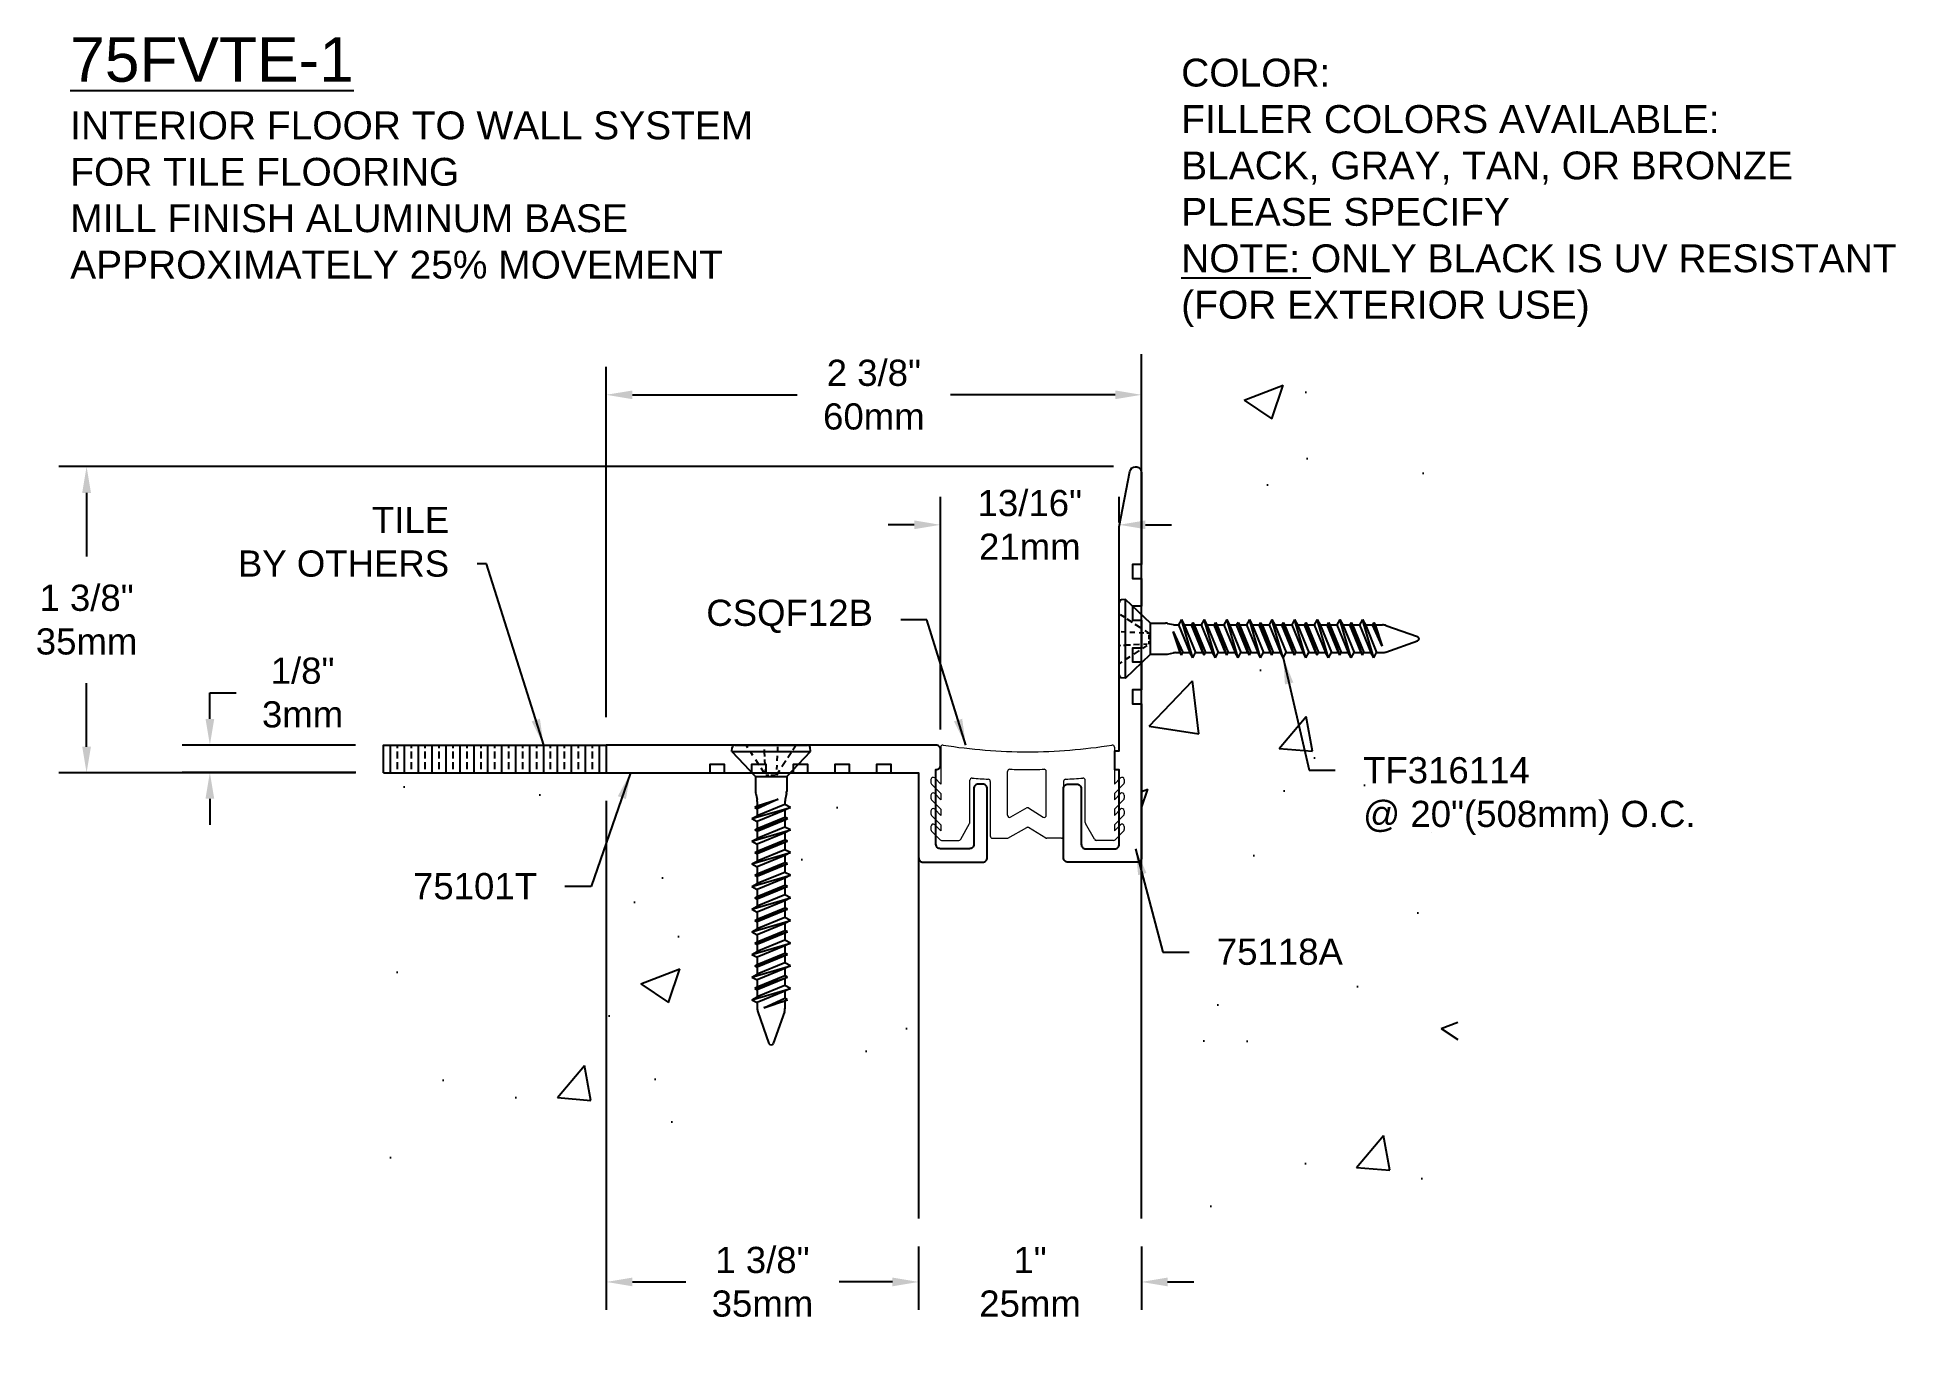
# Model space of a CAD drawing. Header units: inches. Extents: x 2.35 to 10.69, y 2.19 to 8.05.
import ezdxf

# ---------------------------------------------------------------- set-up
doc = ezdxf.new("R2010")
doc.units = ezdxf.units.IN
doc.header["$MEASUREMENT"] = 0
for name, color, linetype in [('Anchors', 4, 'Continuous'), ('Conditions', 1, 'Continuous'), ('Dimensions', 3, 'Continuous'), ('Fillers', 2, 'Continuous'), ('Metals', 7, 'Continuous'), ('Text', 2, 'Continuous')]:
    doc.layers.add(name, color=color, linetype=linetype)
doc.styles.add('ARIAL', font='arial.ttf')
doc.dimstyles.new('ARIAL', dxfattribs={"dimtxt": 0.1175, "dimasz": 0.1175, "dimexe": 0.125, "dimexo": 0.125, "dimgap": 0.125, "dimtad": 0, "dimtih": 1, "dimtoh": 1, "dimdec": 4, "dimzin": 0, "dimdsep": 46, "dimlunit": 4, "dimtxsty": 'ARIAL', "dimcen": 0.09, "dimadec": 0, "dimazin": 0, "dimtfac": 1, "dimtdec": 4, "dimtofl": 0, "dimtmove": 0, "dimatfit": 3, "dimfxl": 0, "dimfrac": 2, "dimtolj": 1, "dimtzin": 0, "dimarcsym": 0})

# ---------------------------------------------------------------- blocks, each defined once
blk = doc.blocks.new('75101T')
blk.add_lwpolyline([(4.4061, 3.3595, 0.414214), (4.4261, 3.3795), (4.4261, 3.7145, -0.414214), (4.4061, 3.7345), (4.4061, 3.8049, -0.414214), (4.4261, 3.8249), (5.906, 3.8249), (5.906, 3.6999), (5.4395, 3.6999), (5.4395, 3.7389), (5.3775, 3.7389), (5.3775, 3.6999), (5.2525, 3.6999), (5.2525, 3.7389), (5.1905, 3.7389), (5.1905, 3.6999), (5.0655, 3.6999), (5.0655, 3.7389), (5.0035, 3.7389), (5.0035, 3.6999), (4.8785, 3.6999), (4.8785, 3.7389), (4.8165, 3.7389), (4.8165, 3.6999), (4.6915, 3.6999), (4.6915, 3.7389), (4.6295, 3.7389), (4.6295, 3.6999), (4.504, 3.6999), (4.504, 3.3195, -0.414214), (4.484, 3.2995), (4.2161, 3.2995, -0.414214), (4.1961, 3.3195), (4.1961, 3.6295, -0.414214), (4.2161, 3.6495), (4.2361, 3.6495, -0.414214), (4.2561, 3.6295), (4.2561, 3.3795, 0.414214), (4.2761, 3.3595)], format="xyb", close=True)
blk = doc.blocks.new('TF316114')
for p, q in [((-0.1634, 0), (0.1634, 0)), ((-0.1042, -0.0127), (-0.1125, 0)), ((-0.1762, -0.0285), (-0.1747, -0.0103)), ((-0.1762, -0.0285), (0.1762, -0.0285)), ((-0.1762, -0.0285), (-0.0698, -0.141)), ((-0.0815, -0.0472), (-0.0915, -0.0321)), ((-0.0533, -0.0902), (-0.0691, -0.0662)), ((-0.0308, -0.0055), (-0.0311, -0.0002)), ((-0.0297, -0.0263), (-0.0301, -0.0195)), ((-0.0284, -0.051), (-0.0294, -0.0323)), ((-0.0263, -0.091), (-0.0277, -0.065)), ((0.0274, -0.0703), (0.0286, -0.0479)), ((0.0297, -0.0255), (0.0306, -0.0085)), ((0.0662, -0.0707), (0.0485, -0.0976)), ((0.0698, -0.141), (0.1762, -0.0285)), ((0.0898, -0.0346), (0.0746, -0.0579)), ((0.1095, -0.0045), (0.0979, -0.0223)), ((0.1762, -0.0285), (0.1747, -0.0103)), ((-0.0698, -0.141), (-0.0698, -0.2081)), ((-0.0698, -0.141), (0.0698, -0.141)), ((-0.0307, -0.1248), (-0.0441, -0.1044)), ((-0.0245, -0.1261), (-0.0253, -0.1097)), ((-0.024, -0.135), (-0.0107, -0.135)), ((-0.0018, -0.135), (0.0183, -0.135)), ((0.0373, -0.1147), (0.024, -0.135)), ((0.024, -0.135), (0.0245, -0.1246)), ((0.0253, -0.1104), (0.0264, -0.0896)), ((0.0698, -0.141), (0.0698, -0.2081)), ((-0.0737, -0.2796), (0.0321, -0.2431)), ((-0.0687, -0.2177), (-0.0633, -0.2437)), ((0.0321, -0.2431), (-0.0623, -0.2858)), ((-0.0623, -0.2734), (0.0321, -0.2431)), ((0.0687, -0.2177), (0.0633, -0.2437)), ((-0.0863, -0.3304), (0.0862, -0.2796)), ((-0.0863, -0.3304), (-0.0623, -0.3175)), ((-0.0863, -0.3304), (-0.0623, -0.3433)), ((-0.0737, -0.2796), (-0.0623, -0.2734)), ((-0.0737, -0.2796), (-0.0623, -0.2858)), ((-0.0737, -0.3812), (0.0737, -0.3304)), ((-0.0623, -0.2533), (-0.0623, -0.2734)), ((0.0622, -0.2667), (-0.0623, -0.3175)), ((-0.0623, -0.2858), (-0.0623, -0.3175)), ((0.0622, -0.2925), (-0.0623, -0.3433)), ((-0.0623, -0.375), (0.0622, -0.3242)), ((0.0622, -0.2925), (0.0622, -0.3242)), ((0.0737, -0.3304), (0.0622, -0.3242)), ((0.0737, -0.3304), (0.0622, -0.3365)), ((0.0622, -0.2533), (0.0622, -0.2667)), ((0.0862, -0.2796), (0.0622, -0.2667)), ((0.0862, -0.2796), (0.0622, -0.2925)), ((-0.0863, -0.4319), (0.0862, -0.3812)), ((-0.0737, -0.3812), (-0.0623, -0.375)), ((-0.0737, -0.3812), (-0.0623, -0.3873)), ((0.0622, -0.3365), (-0.0623, -0.3873)), ((-0.0623, -0.3433), (-0.0623, -0.375)), ((0.0622, -0.3682), (-0.0623, -0.419)), ((-0.0623, -0.3873), (-0.0623, -0.419)), ((0.0622, -0.3941), (-0.0623, -0.4449)), ((0.0622, -0.3365), (0.0622, -0.3682)), ((0.0862, -0.3812), (0.0622, -0.3682)), ((0.0862, -0.3812), (0.0622, -0.3941)), ((0.0622, -0.3941), (0.0622, -0.4258)), ((-0.0863, -0.4319), (-0.0623, -0.419)), ((-0.0863, -0.4319), (-0.0623, -0.4449)), ((-0.0863, -0.5335), (0.0862, -0.4827)), ((-0.0737, -0.4827), (0.0737, -0.4319)), ((-0.0737, -0.4827), (-0.0623, -0.4766)), ((-0.0737, -0.4827), (-0.0623, -0.4889)), ((-0.0623, -0.4766), (0.0622, -0.4258)), ((0.0622, -0.4381), (-0.0623, -0.4889)), ((-0.0623, -0.4449), (-0.0623, -0.4766)), ((0.0622, -0.4698), (-0.0623, -0.5206)), ((-0.0623, -0.4889), (-0.0623, -0.5206)), ((0.0622, -0.4956), (-0.0623, -0.5464)), ((0.0737, -0.4319), (0.0622, -0.4258)), ((0.0737, -0.4319), (0.0622, -0.4381)), ((0.0622, -0.4381), (0.0622, -0.4698)), ((0.0862, -0.4827), (0.0622, -0.4698)), ((0.0862, -0.4827), (0.0622, -0.4956)), ((0.0622, -0.4956), (0.0622, -0.5273)), ((-0.0863, -0.5335), (-0.0623, -0.5206)), ((-0.0863, -0.5335), (-0.0623, -0.5464)), ((-0.0737, -0.5843), (0.0737, -0.5335)), ((-0.0737, -0.5843), (-0.0623, -0.5781)), ((-0.0623, -0.5781), (0.0622, -0.5273)), ((0.0622, -0.5397), (-0.0623, -0.5904)), ((-0.0623, -0.5464), (-0.0623, -0.5781)), ((0.0622, -0.5714), (-0.0623, -0.6221)), ((0.0737, -0.5335), (0.0622, -0.5273)), ((0.0737, -0.5335), (0.0622, -0.5397)), ((0.0622, -0.5397), (0.0622, -0.5714)), ((0.0862, -0.5843), (0.0622, -0.5714)), ((-0.0863, -0.6351), (0.0862, -0.5843)), ((-0.0863, -0.6351), (-0.0623, -0.6221)), ((-0.0863, -0.6351), (-0.0623, -0.648)), ((-0.0737, -0.5843), (-0.0623, -0.5904)), ((-0.0737, -0.6858), (0.0737, -0.6351)), ((-0.0623, -0.5904), (-0.0623, -0.6221)), ((0.0622, -0.5972), (-0.0623, -0.648)), ((-0.0623, -0.6797), (0.0622, -0.6289)), ((0.0622, -0.6412), (-0.0623, -0.692)), ((-0.0623, -0.648), (-0.0623, -0.6797)), ((0.0862, -0.5843), (0.0622, -0.5972)), ((0.0622, -0.5972), (0.0622, -0.6289)), ((0.0737, -0.6351), (0.0622, -0.6289)), ((0.0737, -0.6351), (0.0622, -0.6412)), ((0.0622, -0.6412), (0.0622, -0.6729)), ((-0.0863, -0.7366), (0.0862, -0.6858)), ((-0.0863, -0.7366), (-0.0623, -0.7237)), ((-0.0863, -0.7366), (-0.0623, -0.7495)), ((-0.0737, -0.6858), (-0.0623, -0.6797)), ((-0.0737, -0.6858), (-0.0623, -0.692)), ((-0.0737, -0.7874), (0.0737, -0.7366)), ((0.0622, -0.6729), (-0.0623, -0.7237)), ((-0.0623, -0.692), (-0.0623, -0.7237)), ((0.0622, -0.6988), (-0.0623, -0.7495)), ((-0.0623, -0.7812), (0.0622, -0.7305)), ((0.0622, -0.7428), (-0.0623, -0.7936)), ((-0.0623, -0.7495), (-0.0623, -0.7812)), ((0.0862, -0.6858), (0.0622, -0.6729)), ((0.0862, -0.6858), (0.0622, -0.6988)), ((0.0622, -0.6988), (0.0622, -0.7305)), ((0.0737, -0.7366), (0.0622, -0.7305)), ((0.0737, -0.7366), (0.0622, -0.7428)), ((0.0622, -0.7428), (0.0622, -0.7745)), ((-0.0863, -0.8382), (0.0862, -0.7874)), ((-0.0863, -0.8382), (-0.0623, -0.8253)), ((-0.0737, -0.7874), (-0.0623, -0.7812)), ((-0.0737, -0.7874), (-0.0623, -0.7936)), ((0.0622, -0.7745), (-0.0623, -0.8253)), ((-0.0623, -0.7936), (-0.0623, -0.8253)), ((0.0622, -0.8003), (-0.0623, -0.8511)), ((-0.0623, -0.8828), (0.0622, -0.832)), ((0.0862, -0.7874), (0.0622, -0.7745)), ((0.0862, -0.7874), (0.0622, -0.8003)), ((0.0622, -0.8003), (0.0622, -0.832)), ((0.0737, -0.8382), (0.0622, -0.832)), ((-0.0863, -0.8382), (-0.0623, -0.8511)), ((-0.0863, -0.9397), (0.0862, -0.889)), ((-0.0737, -0.889), (0.0737, -0.8382)), ((-0.0737, -0.889), (-0.0623, -0.8828)), ((-0.0737, -0.889), (-0.0623, -0.8951)), ((0.0622, -0.8444), (-0.0623, -0.8951)), ((-0.0623, -0.8511), (-0.0623, -0.8828)), ((0.0622, -0.876), (-0.0623, -0.9268)), ((-0.0623, -0.8951), (-0.0623, -0.9268)), ((0.0622, -0.9019), (-0.0623, -0.9527)), ((0.0737, -0.8382), (0.0622, -0.8444)), ((0.0622, -0.8444), (0.0622, -0.876)), ((0.0862, -0.889), (0.0622, -0.876)), ((0.0862, -0.889), (0.0622, -0.9019)), ((0.0622, -0.9019), (0.0622, -0.9336)), ((-0.0863, -0.9397), (-0.0623, -0.9268)), ((-0.0863, -0.9397), (-0.0623, -0.9527)), ((-0.0863, -1.0413), (0.0862, -0.9905)), ((-0.0737, -0.9905), (0.0737, -0.9397)), ((-0.0737, -0.9905), (-0.0623, -0.9844)), ((-0.0737, -0.9905), (-0.0623, -0.9967)), ((-0.0623, -0.9844), (0.0622, -0.9336)), ((0.0622, -0.9459), (-0.0623, -0.9967)), ((-0.0623, -0.9527), (-0.0623, -0.9844)), ((0.0622, -0.9776), (-0.0623, -1.0284)), ((-0.0623, -0.9967), (-0.0623, -1.0284)), ((0.0737, -0.9397), (0.0622, -0.9336)), ((0.0737, -0.9397), (0.0622, -0.9459)), ((0.0622, -0.9459), (0.0622, -0.9776)), ((0.0862, -0.9905), (0.0622, -0.9776)), ((0.0862, -0.9905), (0.0622, -1.0035)), ((-0.0863, -1.0413), (-0.0623, -1.0284)), ((-0.0863, -1.0413), (-0.0623, -1.0542)), ((-0.0737, -1.0921), (0.0737, -1.0413)), ((0.0622, -1.0035), (-0.0623, -1.0542)), ((-0.0623, -1.0859), (0.0622, -1.0351)), ((0.0622, -1.0475), (-0.0623, -1.0983)), ((-0.0623, -1.0542), (-0.0623, -1.0859)), ((0.0622, -1.0792), (-0.0623, -1.13)), ((0.0622, -1.0035), (0.0622, -1.0351)), ((0.0737, -1.0413), (0.0622, -1.0351)), ((0.0737, -1.0413), (0.0622, -1.0475)), ((0.0622, -1.0475), (0.0622, -1.0792)), ((0.0862, -1.0921), (0.0622, -1.0792)), ((-0.0863, -1.1429), (0.0862, -1.0921)), ((-0.0863, -1.1429), (-0.0623, -1.13)), ((-0.0863, -1.1429), (-0.0623, -1.1558)), ((-0.0737, -1.0921), (-0.0623, -1.0859)), ((-0.0737, -1.0921), (-0.0623, -1.0983)), ((-0.0623, -1.0983), (-0.0623, -1.13)), ((0.0622, -1.105), (-0.0623, -1.1558)), ((-0.0623, -1.1558), (-0.0623, -1.1817)), ((-0.0335, -1.1798), (0.0622, -1.1367)), ((-0.0335, -1.1798), (0.0737, -1.1429)), ((0.0622, -1.149), (-0.0335, -1.1798)), ((0.0862, -1.0921), (0.0622, -1.105)), ((0.0622, -1.105), (0.0622, -1.1367)), ((0.0737, -1.1429), (0.0622, -1.1367)), ((0.0737, -1.1429), (0.0622, -1.149)), ((0.0622, -1.149), (0.0622, -1.1817)), ((-0.0596, -1.197), (-0.0096, -1.3398)), ((0.0596, -1.197), (0.0096, -1.3398))]:
    blk.add_line(p, q)
for centre, radius, start, end in [((-0.1634, -0.0113), 0.0112, 90, 175), ((0.1634, -0.0113), 0.0112, 5, 90), ((-0.0233, -0.2081), 0.0465, 180, 191.9357), ((-0.1088, -0.2533), 0.0465, 0, 11.9357), ((0.1087, -0.2533), 0.0465, 168.0643, 180), ((0.0233, -0.2081), 0.0465, 348.0643, 0), ((-0.0158, -1.1817), 0.0465, 180, 199.30575), ((0.0158, -1.1817), 0.0465, 340.69425, 0), ((0, -1.3354), 0.0106, 204.10008, 335.89992)]:
    blk.add_arc(centre, radius, start, end)
blk = doc.blocks.new('*D2')
at = {"layer": 'Defpoints', "color": 0}
for p in [(6.308, 2.7484), (7.308, 2.7484), (6.308, 2.4636)]:
    blk.add_point(p, dxfattribs=at)
at = {"layer": 'Dimensions', "color": 0, "lineweight": -2}
for p, q in [((6.308, 2.6234), (6.308, 2.3386)), ((7.308, 2.6234), (7.308, 2.3386)), ((6.1905, 2.4636), (6.073, 2.4636)), ((7.4255, 2.4636), (7.543, 2.4636))]:
    blk.add_line(p, q, dxfattribs=at)
at = {"layer": 'Dimensions', "color": 0}
for points in [[(6.1905, 2.4832), (6.1905, 2.444), (6.308, 2.4636)], [(7.4255, 2.4832), (7.4255, 2.444), (7.308, 2.4636)]]:
    blk.add_solid(points, dxfattribs=at)
at = {"layer": 'Dimensions', "color": 0, "insert": (6.808, 2.4636), "char_height": 0.1175, "attachment_point": 5, "style": 'ARIAL'}
blk.add_mtext('\\A1;1"\\P25mm', dxfattribs=at)
blk = doc.blocks.new('*D3')
at = {"layer": 'Defpoints', "color": 0}
for p in [(4.906, 4.7484), (6.308, 2.7484), (4.906, 2.4636)]:
    blk.add_point(p, dxfattribs=at)
at = {"layer": 'Dimensions', "color": 0, "lineweight": -2}
for p, q in [((4.906, 4.6234), (4.906, 2.3386)), ((6.308, 2.6234), (6.308, 2.3386)), ((5.0235, 2.4636), (5.2627, 2.4636)), ((6.1905, 2.4636), (5.9513, 2.4636))]:
    blk.add_line(p, q, dxfattribs=at)
at = {"layer": 'Dimensions', "color": 0}
for points in [[(5.0235, 2.4832), (5.0235, 2.444), (4.906, 2.4636)], [(6.1905, 2.4832), (6.1905, 2.444), (6.308, 2.4636)]]:
    blk.add_solid(points, dxfattribs=at)
at = {"layer": 'Dimensions', "color": 0, "insert": (5.607, 2.4636), "char_height": 0.1175, "attachment_point": 5, "style": 'ARIAL'}
blk.add_mtext('\\A1;1 3/8"\\P35mm', dxfattribs=at)
blk = doc.blocks.new('*D4')
at = {"layer": 'Defpoints', "color": 0}
for p in [(3.1268, 4.8734), (3.906, 4.8734), (3.9062, 4.75)]:
    blk.add_point(p, dxfattribs=at)
at = {"layer": 'Dimensions', "color": 0, "lineweight": -2}
for p, q in [((3.1268, 4.9909), (3.1268, 5.1084)), ((3.1268, 5.1084), (3.2443, 5.1084)), ((3.781, 4.8734), (3.0018, 4.8734)), ((3.7812, 4.75), (3.0018, 4.75)), ((3.1268, 4.6325), (3.1268, 4.515))]:
    blk.add_line(p, q, dxfattribs=at)
at = {"layer": 'Dimensions', "color": 0}
for points in [[(3.1072, 4.9909), (3.1463, 4.9909), (3.1268, 4.8734)], [(3.1072, 4.6325), (3.1463, 4.6325), (3.1268, 4.75)]]:
    blk.add_solid(points, dxfattribs=at)
at = {"layer": 'Dimensions', "color": 0, "insert": (3.5429, 5.1084), "char_height": 0.1175, "attachment_point": 5, "style": 'ARIAL'}
blk.add_mtext('\\A1;1/8"\\P3mm', dxfattribs=at)
blk = doc.blocks.new('*D5')
at = {"layer": 'Defpoints', "color": 0}
for p in [(7.308, 6.4455), (7.308, 6.123), (4.906, 4.8734)]:
    blk.add_point(p, dxfattribs=at)
at = {"layer": 'Dimensions', "color": 0, "lineweight": -2}
for p, q in [((4.906, 4.9984), (4.906, 6.5705)), ((7.308, 6.248), (7.308, 6.5705)), ((5.0235, 6.4455), (5.7623, 6.4455)), ((7.1905, 6.4455), (6.4516, 6.4455))]:
    blk.add_line(p, q, dxfattribs=at)
at = {"layer": 'Dimensions', "color": 0}
for points in [[(5.0235, 6.465), (5.0235, 6.4259), (4.906, 6.4455)], [(7.1905, 6.465), (7.1905, 6.4259), (7.308, 6.4455)]]:
    blk.add_solid(points, dxfattribs=at)
at = {"layer": 'Dimensions', "color": 0, "insert": (6.107, 6.4455), "char_height": 0.1175, "attachment_point": 5, "style": 'ARIAL'}
blk.add_mtext('\\A1;2 3/8"\\P60mm', dxfattribs=at)
blk = doc.blocks.new('*D6')
at = {"layer": 'Defpoints', "color": 0}
for p in [(7.308, 6.123), (2.5734, 4.7484), (3.906, 4.7484)]:
    blk.add_point(p, dxfattribs=at)
at = {"layer": 'Dimensions', "color": 0, "lineweight": -2}
for p, q in [((7.183, 6.123), (2.4484, 6.123)), ((2.5734, 6.0055), (2.5734, 5.7196)), ((2.5734, 4.8659), (2.5734, 5.1517)), ((3.781, 4.7484), (2.4484, 4.7484))]:
    blk.add_line(p, q, dxfattribs=at)
at = {"layer": 'Dimensions', "color": 0}
for points in [[(2.5538, 6.0055), (2.593, 6.0055), (2.5734, 6.123)], [(2.5538, 4.8659), (2.593, 4.8659), (2.5734, 4.7484)]]:
    blk.add_solid(points, dxfattribs=at)
at = {"layer": 'Dimensions', "color": 0, "insert": (2.5734, 5.4357), "char_height": 0.1175, "attachment_point": 5, "style": 'ARIAL'}
blk.add_mtext('\\A1;1 3/8"\\P35mm', dxfattribs=at)
blk = doc.blocks.new('*D7')
at = {"layer": 'Defpoints', "color": 0}
for p in [(7.208, 5.8619), (7.208, 5.748), (6.4059, 4.8182)]:
    blk.add_point(p, dxfattribs=at)
at = {"layer": 'Dimensions', "color": 0, "lineweight": -2}
for p, q in [((6.4059, 4.9432), (6.4059, 5.9869)), ((7.208, 5.873), (7.208, 5.9869)), ((6.2884, 5.8619), (6.1709, 5.8619)), ((7.3255, 5.8619), (7.443, 5.8619))]:
    blk.add_line(p, q, dxfattribs=at)
at = {"layer": 'Dimensions', "color": 0}
for points in [[(6.2884, 5.8815), (6.2884, 5.8423), (6.4059, 5.8619)], [(7.3255, 5.8815), (7.3255, 5.8423), (7.208, 5.8619)]]:
    blk.add_solid(points, dxfattribs=at)
at = {"layer": 'Dimensions', "color": 0, "insert": (6.8069, 5.8619), "char_height": 0.1175, "attachment_point": 5, "style": 'ARIAL'}
blk.add_mtext('\\A1;13/16"\\P21mm', dxfattribs=at)
blk = doc.blocks.new('75118A')
blk.add_lwpolyline([(-0.0059, 1.2676), (-0.0059, 1.1426), (-0.0459, 1.1426), (-0.0459, 1.0801), (-0.0059, 1.0801), (-0.0059, 0.9551), (-0.0459, 0.9551), (-0.0459, 0.8926), (-0.0059, 0.8926), (-0.0059, 0.7676), (-0.0459, 0.7676), (-0.0459, 0.7051), (-0.0059, 0.7051), (-0.0059, 0.0141, -0.414214), (-0.0259, -0.0059), (-0.3359, -0.0059, -0.414214), (-0.3559, 0.0141), (-0.3559, 0.3241, -0.414214), (-0.3359, 0.3441), (-0.2959, 0.3441, -0.414214), (-0.2759, 0.3241), (-0.2759, 0.0741, 0.414214), (-0.2559, 0.0541), (-0.1259, 0.0541, 0.414214), (-0.1059, 0.0741), (-0.1059, 0.4091), (-0.1259, 0.4091), (-0.1259, 0.4941), (-0.1059, 0.4941), (-0.1059, 1.4991), (-0.0574, 1.7481, -0.358944), (-0.0319, 1.7691, -0.414214), (-0.0059, 1.7431), (-0.0059, 1.3301), (-0.0459, 1.3301), (-0.0459, 1.2676)], format="xyb", close=True)
blk = doc.blocks.new('CSQF12B')
h = blk.add_hatch(color=256)
h.dxf.hatch_style = 1
h.paths.add_polyline_path([(0.0565, 0.4282, 0.460373), (0.045, 0.4183), (0.045, 0.2524), (0.0171, 0.2804, 0.668179), (0, 0.2733), (0, 0.2591, 0.198912), (0.0029, 0.2521), (0.045, 0.21), (0.045, 0.1824), (0.0171, 0.2104, 0.668179), (0, 0.2033), (0, 0.1891, 0.198912), (0.0029, 0.1821), (0.045, 0.14), (0.045, 0.1124), (0.0171, 0.1404, 0.668179), (0, 0.1333), (0, 0.1191, 0.198912), (0.0029, 0.1121), (0.045, 0.07), (0.045, 0.0424), (0.0171, 0.0704, 0.668179), (0, 0.0633), (0, 0.0491, 0.198912), (0.0029, 0.0421), (0.0421, 0.0029, 0.198912), (0.0491, 0), (0.1292, 0, 0.267949), (0.1379, 0.005), (0.1787, 0.0756, 0.131652), (0.18, 0.0806), (0.18, 0.2698, -0.442532), (0.191, 0.2797, 0.004205), (0.2648, 0.2748, -0.402093), (0.2744, 0.2648), (0.2744, 0.02, 0.414214), (0.2844, 0.01), (0.3522, 0.01, 0.107936), (0.3563, 0.0109), (0.4428, 0.0581, -0.107936), (0.447, 0.059, -0.107936), (0.4512, 0.0581), (0.5316, 0.0109, 0.107936), (0.5357, 0.01), (0.6036, 0.01, 0.414214), (0.6136, 0.02), (0.6136, 0.2648, -0.404634), (0.6232, 0.2748, 0.003884), (0.703, 0.2797, -0.442532), (0.714, 0.2698), (0.714, 0.0806, 0.131652), (0.7153, 0.0756), (0.7561, 0.005, 0.267949), (0.7648, 0), (0.8449, 0, 0.198912), (0.8519, 0.0029), (0.8911, 0.0421, 0.198912), (0.894, 0.0491), (0.894, 0.0633, 0.668179), (0.8769, 0.0704), (0.849, 0.0424), (0.849, 0.07), (0.8911, 0.1121, 0.198912), (0.894, 0.1191), (0.894, 0.1333, 0.668179), (0.8769, 0.1404), (0.849, 0.1124), (0.849, 0.14), (0.8911, 0.1821, 0.198912), (0.894, 0.1891), (0.894, 0.2033, 0.668179), (0.8769, 0.2104), (0.849, 0.1824), (0.849, 0.21), (0.8911, 0.2521, 0.198912), (0.894, 0.2591), (0.894, 0.2733, 0.668179), (0.8769, 0.2804), (0.849, 0.2524), (0.849, 0.4183, 0.460373), (0.8375, 0.4282, -0.038767), (0.447, 0.3978, -0.038767)])
h.paths.add_polyline_path([(0.447, 0.3179, 0.010105), (0.523, 0.3197, -0.429277), (0.5336, 0.3097), (0.5336, 0.1136, -0.546586), (0.5194, 0.1045), (0.4512, 0.1461, 0.107936), (0.447, 0.147, 0.107936), (0.4428, 0.1461), (0.3685, 0.1045, -0.546586), (0.3544, 0.1136), (0.3544, 0.3097, -0.42734), (0.3648, 0.3197, 0.009366)], flags=16)
at = {"color": 7, "linetype": 'Continuous', "lineweight": 15}
for points in [[(0.447, 0.3978, -0.038767), (0.0565, 0.4282, 0.460373), (0.045, 0.4183), (0.045, 0.2524), (0.0171, 0.2804, 0.668179), (0, 0.2733), (0, 0.2591, 0.198912), (0.0029, 0.2521), (0.045, 0.21), (0.045, 0.1824), (0.0171, 0.2104, 0.668179), (0, 0.2033), (0, 0.1891, 0.198912), (0.0029, 0.1821), (0.045, 0.14), (0.045, 0.1124), (0.0171, 0.1404, 0.668179), (0, 0.1333), (0, 0.1191, 0.198912), (0.0029, 0.1121), (0.045, 0.07), (0.045, 0.0424), (0.0171, 0.0704, 0.668179), (0, 0.0633), (0, 0.0491, 0.198912), (0.0029, 0.0421), (0.0421, 0.0029, 0.198912), (0.0491, 0), (0.1292, 0, 0.267949), (0.1379, 0.005), (0.1787, 0.0756, 0.131652), (0.18, 0.0806), (0.18, 0.2698, -0.442532), (0.191, 0.2797, 0.004223), (0.2651, 0.2748, -0.392684), (0.2744, 0.2648), (0.2744, 0.02, 0.414214), (0.2844, 0.01), (0.3522, 0.01, 0.107936), (0.3563, 0.0109), (0.4428, 0.0581, -0.107936), (0.447, 0.059, -0.107936)], [(0.447, 0.3978, 0.038767), (0.8375, 0.4282, -0.460373), (0.849, 0.4183), (0.849, 0.2524), (0.8769, 0.2804, -0.668179), (0.894, 0.2733), (0.894, 0.2591, -0.198912), (0.8911, 0.2521), (0.849, 0.21), (0.849, 0.1824), (0.8769, 0.2104, -0.668179), (0.894, 0.2033), (0.894, 0.1891, -0.198912), (0.8911, 0.1821), (0.849, 0.14), (0.849, 0.1124), (0.8769, 0.1404, -0.668179), (0.894, 0.1333), (0.894, 0.1191, -0.198912), (0.8911, 0.1121), (0.849, 0.07), (0.849, 0.0424), (0.8769, 0.0704, -0.668179), (0.894, 0.0633), (0.894, 0.0491, -0.198912), (0.8911, 0.0421), (0.8519, 0.0029, -0.198912), (0.8449, 0), (0.7648, 0, -0.267949), (0.7561, 0.005), (0.7153, 0.0756, -0.131652), (0.714, 0.0806), (0.714, 0.2698, 0.442532), (0.703, 0.2797, -0.003904), (0.6228, 0.2748, 0.392684), (0.6136, 0.2648), (0.6136, 0.02, -0.414214), (0.6036, 0.01), (0.5357, 0.01, -0.107936), (0.5316, 0.0109), (0.4512, 0.0581, 0.107936), (0.447, 0.059, 0.107936)], [(0.447, 0.147, 0.107936), (0.4428, 0.1461), (0.3685, 0.1045, -0.546586), (0.3544, 0.1136), (0.3544, 0.3097, -0.42533), (0.3647, 0.3197, 0.009374), (0.447, 0.3179, 0.009374)], [(0.447, 0.147, -0.107936), (0.4512, 0.1461), (0.5194, 0.1045, 0.546586), (0.5336, 0.1136), (0.5336, 0.3097, 0.42533), (0.5232, 0.3197, -0.010123), (0.447, 0.3179, -0.009374)]]:
    blk.add_lwpolyline(points, format="xyb", dxfattribs=at)

msp = doc.modelspace()

# ---------------------------------------------------------------- hatches: boundary and pattern name
at = {"layer": 'Conditions'}
h = msp.add_hatch(dxfattribs=at)
h.set_pattern_fill('AR-CONC', color=256, scale=0.25, style=0)
h.paths.add_polyline_path([(8.72834, 6.62816), (7.30797, 6.62816), (7.30797, 5.60653), (7.34897, 5.56772), (7.41607, 5.56772, -0.0521265), (7.42569, 5.56671), (7.45166, 5.56122, 0.0521265), (7.46127, 5.56022), (7.47464, 5.56022), (7.48757, 5.58422), (7.50049, 5.56022), (7.53219, 5.56022), (7.53835, 5.57166), (7.54451, 5.56022), (7.57621, 5.56022), (7.58913, 5.58422), (7.60206, 5.56022), (7.63375, 5.56022), (7.63991, 5.57166), (7.64607, 5.56022), (7.67777, 5.56022), (7.69069, 5.58422), (7.70362, 5.56022), (7.73531, 5.56022), (7.74147, 5.57166), (7.74764, 5.56022), (7.77933, 5.56022), (7.79226, 5.58422), (7.80518, 5.56022), (7.83687, 5.56022), (7.84304, 5.57166), (7.8492, 5.56022), (7.88089, 5.56022), (7.89382, 5.58422), (7.90674, 5.56022), (7.93844, 5.56022), (7.9446, 5.57166), (7.95076, 5.56022), (7.98246, 5.56022), (7.99538, 5.58422), (8.00831, 5.56022), (8.04, 5.56022), (8.04616, 5.57166), (8.05232, 5.56022), (8.08402, 5.56022), (8.09694, 5.58422), (8.10987, 5.56022), (8.14156, 5.56022), (8.14772, 5.57166), (8.15389, 5.56022), (8.18558, 5.56022), (8.19851, 5.58422), (8.21143, 5.56022), (8.24312, 5.56022), (8.24929, 5.57166), (8.25545, 5.56022), (8.28714, 5.56022), (8.30007, 5.58422), (8.31299, 5.56022), (8.34469, 5.56022), (8.35085, 5.57166), (8.35701, 5.56022), (8.38964, 5.56022, -0.084437), (8.40501, 5.5576), (8.54606, 5.50819, -0.7741233), (8.54606, 5.48774), (8.40501, 5.43833, -0.084437), (8.38964, 5.43572), (8.36377, 5.43572), (8.35085, 5.41172), (8.33792, 5.43572), (8.30623, 5.43572), (8.30007, 5.42427), (8.2939, 5.43572), (8.26221, 5.43572), (8.24929, 5.41172), (8.23636, 5.43572), (8.20467, 5.43572), (8.19851, 5.42427), (8.19234, 5.43572), (8.16065, 5.43572), (8.14772, 5.41172), (8.1348, 5.43572), (8.10311, 5.43572), (8.09694, 5.42427), (8.09078, 5.43572), (8.05909, 5.43572), (8.04616, 5.41172), (8.03324, 5.43572), (8.00154, 5.43572), (7.99538, 5.42427), (7.98922, 5.43572), (7.95752, 5.43572), (7.9446, 5.41172), (7.93167, 5.43572), (7.89998, 5.43572), (7.89382, 5.42427), (7.88765, 5.43572), (7.85596, 5.43572), (7.84304, 5.41172), (7.83011, 5.43572), (7.79842, 5.43572), (7.79226, 5.42427), (7.78609, 5.43572), (7.7544, 5.43572), (7.74147, 5.41172), (7.72855, 5.43572), (7.69686, 5.43572), (7.69069, 5.42427), (7.68453, 5.43572), (7.65284, 5.43572), (7.63991, 5.41172), (7.62699, 5.43572), (7.59529, 5.43572), (7.58913, 5.42427), (7.58297, 5.43572), (7.55127, 5.43572), (7.53835, 5.41172), (7.52542, 5.43572), (7.49373, 5.43572), (7.48757, 5.42427), (7.4814, 5.43572), (7.46127, 5.43572, 0.0521265), (7.45166, 5.43471), (7.42569, 5.42922, -0.0521265), (7.41607, 5.42822), (7.34897, 5.42822), (7.30797, 5.3894), (7.30797, 2.74841), (8.72834, 2.74841)])
h.paths.add_polyline_path([(6.30797, 4.74841), (5.73082, 4.74841), (5.71567, 4.73241), (5.71567, 4.66531, -0.0521265), (5.71466, 4.65569), (5.70918, 4.62973, 0.0521265), (5.70817, 4.62011), (5.70817, 4.60674), (5.73217, 4.59381), (5.70817, 4.58089), (5.70817, 4.5492), (5.71961, 4.54303), (5.70817, 4.53687), (5.70817, 4.50518), (5.73217, 4.49225), (5.70817, 4.47933), (5.70817, 4.44763), (5.71961, 4.44147), (5.70817, 4.43531), (5.70817, 4.40361), (5.73217, 4.39069), (5.70817, 4.37776), (5.70817, 4.34607), (5.71961, 4.33991), (5.70817, 4.33374), (5.70817, 4.30205), (5.73217, 4.28913), (5.70817, 4.2762), (5.70817, 4.24451), (5.71961, 4.23834), (5.70817, 4.23218), (5.70817, 4.20049), (5.73217, 4.18756), (5.70817, 4.17464), (5.70817, 4.14295), (5.71961, 4.13678), (5.70817, 4.13062), (5.70817, 4.09893), (5.73217, 4.086), (5.70817, 4.07308), (5.70817, 4.04138), (5.71961, 4.03522), (5.70817, 4.02906), (5.70817, 3.99736), (5.73217, 3.98444), (5.70817, 3.97151), (5.70817, 3.93982), (5.71961, 3.93366), (5.70817, 3.92749), (5.70817, 3.8958), (5.73217, 3.88288), (5.70817, 3.86995), (5.70817, 3.83826), (5.71961, 3.83209), (5.70817, 3.82593), (5.70817, 3.79424), (5.73217, 3.78131), (5.70817, 3.76839), (5.70817, 3.7367), (5.71961, 3.73053), (5.70817, 3.72437), (5.70817, 3.69175, -0.084437), (5.70556, 3.67637), (5.65614, 3.53532, -0.7741233), (5.6357, 3.53532), (5.58628, 3.67637, -0.084437), (5.58367, 3.69175), (5.58367, 3.71761), (5.55967, 3.73053), (5.58367, 3.74346), (5.58367, 3.77515), (5.57223, 3.78131), (5.58367, 3.78748), (5.58367, 3.81917), (5.55967, 3.83209), (5.58367, 3.84502), (5.58367, 3.87671), (5.57223, 3.88288), (5.58367, 3.88904), (5.58367, 3.92073), (5.55967, 3.93366), (5.58367, 3.94658), (5.58367, 3.97828), (5.57223, 3.98444), (5.58367, 3.9906), (5.58367, 4.02229), (5.55967, 4.03522), (5.58367, 4.04814), (5.58367, 4.07984), (5.57223, 4.086), (5.58367, 4.09216), (5.58367, 4.12386), (5.55967, 4.13678), (5.58367, 4.14971), (5.58367, 4.1814), (5.57223, 4.18756), (5.58367, 4.19373), (5.58367, 4.22542), (5.55967, 4.23834), (5.58367, 4.25127), (5.58367, 4.28296), (5.57223, 4.28913), (5.58367, 4.29529), (5.58367, 4.32698), (5.55967, 4.33991), (5.58367, 4.35283), (5.58367, 4.38453), (5.57223, 4.39069), (5.58367, 4.39685), (5.58367, 4.42854), (5.55967, 4.44147), (5.58367, 4.45439), (5.58367, 4.48609), (5.57223, 4.49225), (5.58367, 4.49841), (5.58367, 4.53011), (5.55967, 4.54303), (5.58367, 4.55596), (5.58367, 4.58765), (5.57223, 4.59381), (5.58367, 4.59998), (5.58367, 4.62011, 0.0521265), (5.58266, 4.62973), (5.57718, 4.65569, -0.0521265), (5.57617, 4.66531), (5.57617, 4.73241), (5.56102, 4.74841), (3.90597, 4.74841), (3.90597, 2.74841), (6.30797, 2.74841)])
h.paths.add_polyline_path([(8.68993, 5.11488), (10.21831, 5.11488), (10.21831, 4.70561), (8.68993, 4.70561)], flags=9)
h.paths.add_polyline_path([(4.02007, 4.32912), (4.62448, 4.32912), (4.62448, 4.15038), (4.02007, 4.15038)], flags=24)
h = msp.add_hatch(dxfattribs=at)
h.set_pattern_fill('ANSI33', color=256, scale=0.25, angle=45, style=0)
h.paths.add_polyline_path([(4.90597, 4.87341), (3.90597, 4.87341), (3.90597, 4.74841), (4.90597, 4.74841)])

# ---------------------------------------------------------------- linework, layer by layer
for points in [[(7.30797, 2.74841), (7.30797, 6.62816)], [(3.90597, 4.74841), (3.90597, 4.87341), (4.90597, 4.87341)], [(3.90597, 4.74841), (6.30797, 4.74841), (6.30797, 2.74841)]]:
    msp.add_lwpolyline(points, dxfattribs=at)

# ---------------------------------------------------------------- block references
msp.add_blockref('75118A', (7.31383, 4.35383))
at = {"layer": 'Anchors', "rotation": 90}
msp.add_blockref('TF316114', (7.20797, 5.35047), dxfattribs=at)
at = {"layer": 'Anchors'}
msp.add_blockref('TF316114', (5.64592, 4.87341), dxfattribs=at)
at = {"layer": 'Fillers', "xscale": 0.97}
msp.add_blockref('CSQF12B', (6.36343, 4.44527), dxfattribs=at)
at = {"layer": 'Metals', "xscale": -1, "rotation": 2.478017790963349e-12}
msp.add_blockref('75101T', (10.812, 1.04846), dxfattribs=at)

# ---------------------------------------------------------------- texts
at = {"layer": 'Text', "attachment_point": 1, "style": 'ARIAL'}
for s, insert, char_height, width in [('{\\L75FVTE-1\\P\\H0.625x;\\lINTERIOR FLOOR TO WALL SYSTEM\\PFOR TILE FLOORING\\PMILL FINISH ALUMINUM BASE\\PAPPROXIMATELY 25% MOVEMENT}', (2.49995, 8.05074), 0.2, 3.25), ('COLOR:{\\L                     \\~  \\P}FILLER COLORS AVAILABLE:\\PBLACK, GRAY, TAN, OR BRONZE\\PPLEASE SPECIFY\\P{\\LNOTE:} ONLY BLACK IS UV RESISTANT (FOR EXTERIOR USE)', (7.4865, 7.95422), 0.125, 3.584185)]:
    msp.add_mtext(s, dxfattribs=dict(at, insert=insert, char_height=char_height, width=width))
at = {"layer": 'Text', "char_height": 0.1175, "style": 'ARIAL'}
for s, insert, attachment_point in [('\\A1;TILE\\PBY OTHERS', (4.20093, 5.62761), 9), ('\\A1;CSQF12B', (6.10277, 5.37606), 9), ('TF316114\\P@ 20"(508mm) O.C.', (8.30282, 4.81907), 1), ('75101T', (4.59511, 4.17976), 9), ('\\A1;75118A', (7.64652, 3.88533), 7)]:
    msp.add_mtext(s, dxfattribs=dict(at, insert=insert, attachment_point=attachment_point))

# ---------------------------------------------------------------- dimensions: what is measured, and where the dimension line sits
at = {"layer": 'Dimensions'}
for base, p1, p2, text, picture, middle in [((7.30797, 6.44546), (4.90597, 4.87341), (7.30797, 6.12297), '<>\\P60mm', '*D5', (6.10697, 6.44546)), ((4.90597, 2.46363), (6.30797, 2.74841), (4.90597, 4.74841), '<>\\P35mm', '*D3', (5.60697, 2.46363)), ((6.30797, 2.46363), (7.30797, 2.74841), (6.30797, 2.74841), '<>\\P25mm', '*D2', (6.80797, 2.46363))]:
    dim = msp.add_linear_dim(base=base, p1=p1, p2=p2, text=text, dimstyle='ARIAL', dxfattribs=at)
    dim.commit()
    dim.dimension.update_dxf_attribs({"geometry": picture, "text_midpoint": middle})
for base, p1, p2, text, picture, middle in [((2.57337, 4.74841), (7.30797, 6.12297), (3.90597, 4.74841), '<>\\P35mm', '*D6', (2.57337, 5.43569)), ((3.12676, 4.87341), (3.90625, 4.75), (3.90597, 4.87341), '<>\\P3mm', '*D4', (3.5429, 5.10841))]:
    dim = msp.add_linear_dim(base=base, p1=p1, p2=p2, angle=90, text=text, dimstyle='ARIAL', dxfattribs=at)
    dim.commit()
    dim.dimension.update_dxf_attribs({"geometry": picture, "text_midpoint": middle})
dim = msp.add_linear_dim(base=(7.20797, 5.86189), p1=(6.40587, 4.81819), p2=(7.20797, 5.74797), text='<>\\P21mm', dimstyle='ARIAL', dxfattribs=at)
dim.commit()
dim.dimension.update_dxf_attribs({"geometry": '*D7', "text_midpoint": (6.80692, 5.86189), "dimtype": 160})

# ---------------------------------------------------------------- leaders
at = {"layer": 'Text', "annotation_type": 0, "has_hookline": 1}
for points, hookline_direction, text_width in [([(4.625, 4.87341), (4.3679, 5.68636), (4.32593, 5.68636)], 1, 0.92798), ([(7.9446, 5.26422), (8.06032, 4.76032), (8.17782, 4.76032)], 0, 1.46963), ([(5.01457, 4.74841), (4.83761, 4.23851), (4.72011, 4.23851)], 1, 0.54566), ([(7.282, 4.40797), (7.40402, 3.94408), (7.52152, 3.94408)], 0, 0.55841)]:
    msp.add_leader(points, dimstyle='ARIAL', dxfattribs=dict(at, hookline_direction=hookline_direction, text_width=text_width))
at = {"layer": 'Text'}
msp.add_leader([(6.51985, 4.87341), (6.34527, 5.43481), (6.22777, 5.43481)], dimstyle='ARIAL', dxfattribs=at)

doc.saveas('drawing.dxf')
